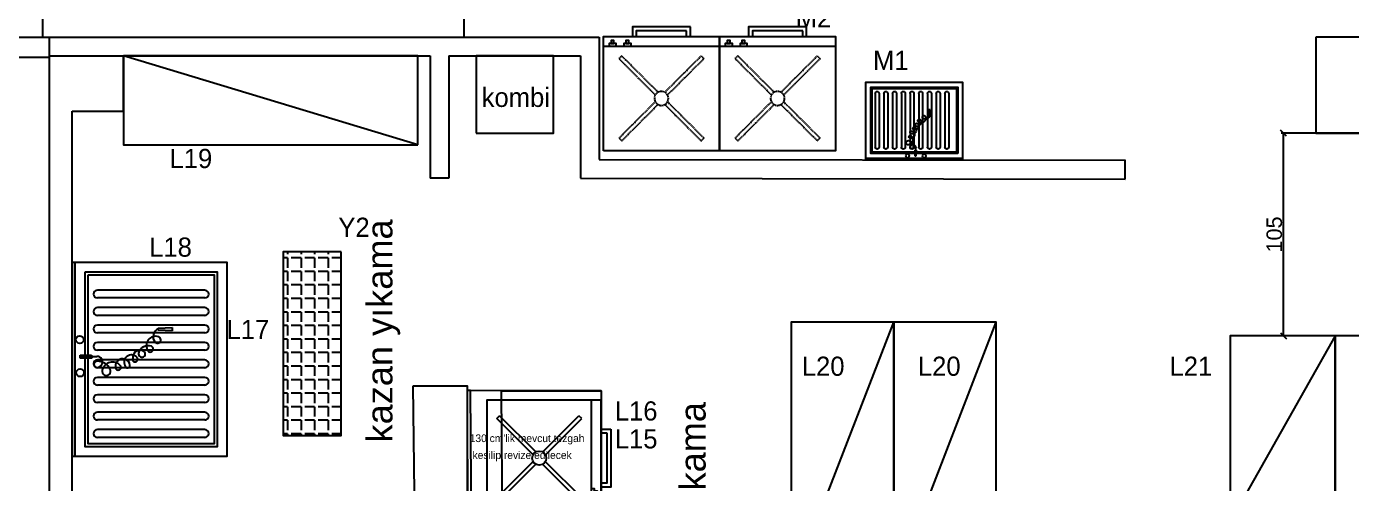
# Model space of a CAD drawing. Header units: millimetres. Extents: x -1066 to 22000, y -1118 to 1876.
# Drawn here: x 320 to 1005, y 1030 to 1266 of the extents above; entities that cross this region are included whole.
import ezdxf

# ---------------------------------------------------------------- set-up
doc = ezdxf.new("R2010")
doc.units = ezdxf.units.MM
doc.linetypes.add('DASHED', pattern=[0.75, 0.5, -0.25])
for name, color, linetype in [('-DWG_ANA', 7, 'Continuous'), ('DUVAR', 1, 'Continuous'), ('S2000-002 Çizgi', 7, 'Continuous')]:
    doc.layers.add(name, color=color, linetype=linetype)
doc.styles.get("Standard").update_dxf_attribs({"font": 'arial.ttf'})
doc.styles.add('TAKSİM', font='GOTHIC.TTF', dxfattribs={"height": 20})
doc.dimstyles.new('OLCU50', dxfattribs={"dimtxt": 8, "dimasz": 3, "dimexe": 1.25, "dimexo": 0.625, "dimtad": 1, "dimdec": 0, "dimtxsty": 'Standard', "dimblk": 'OBLIQUE', "dimcen": 2.5, "dimclrd": 256, "dimclre": 251, "dimclrt": 25, "dimadec": 0, "dimazin": 0, "dimtfac": 1, "dimtdec": 0, "dimtmove": 0, "dimatfit": 3, "dimldrblk": 'OBLIQUE', "dimfxl": 1, "dimarcsym": 0})

# ---------------------------------------------------------------- blocks, each defined once
blk = doc.blocks.new('_Oblique')
at = {"color": 0, "linetype": 'ByBlock', "lineweight": -2}
blk.add_line((-0.5, -0.5), (0.5, 0.5), dxfattribs=at)
blk = doc.blocks.new('*D36')
at = {"layer": 'Defpoints', "color": 0, "transparency": 16777216}
for p in [(969.66, 1210.78), (1009.37, 1210.78), (1009.37, 1106.11)]:
    blk.add_point(p, dxfattribs=at)
at = {"layer": 'DUVAR', "color": 251, "lineweight": -2, "transparency": 16777216}
for p, q in [((1008.74, 1210.78), (968.41, 1210.78)), ((1008.74, 1106.11), (968.41, 1106.11))]:
    blk.add_line(p, q, dxfattribs=at)
at = {"layer": 'DUVAR', "lineweight": -2, "transparency": 16777216}
blk.add_line((969.66, 1106.11), (969.66, 1210.78), dxfattribs=at)
at = {"layer": 'DUVAR', "lineweight": -2, "transparency": 16777216, "xscale": 3, "yscale": 3, "zscale": 3}
for p, rotation in [((969.66, 1210.78), 90), ((969.66, 1106.11), 270)]:
    blk.add_blockref('_Oblique', p, dxfattribs=dict(at, rotation=rotation))
at = {"layer": 'DUVAR', "color": 25, "transparency": 16777216, "insert": (964.95, 1158.45), "char_height": 8, "attachment_point": 5, "rotation": 90}
blk.add_mtext('105', dxfattribs=at)
blk = doc.blocks.new('A$C521B02A0')
at = {"layer": 'S2000-002 Çizgi'}
blk.add_line((6.65, 10), (10.64, 10), dxfattribs=at)
for points in [[(0, 64), (0, 10), (60, 10), (60, 64)], [(0, 64), (0, 5), (60, 5), (60, 64)], [(3, 10), (6.65, 10), (6.65, 8.54), (3, 8.54)], [(3.97, 8.54), (5.43, 8.54), (5.43, 7.08), (3.97, 7.08)], [(10.64, 10), (14.29, 10), (14.29, 8.54), (10.64, 8.54)], [(11.61, 8.54), (13.07, 8.54), (13.07, 7.08), (11.61, 7.08)], [(45, 0), (15, 0), (15, 5), (45, 5)], [(43, 2), (17, 2), (17, 5), (43, 5)]]:
    blk.add_lwpolyline(points, close=True, dxfattribs=at)
at = {"layer": 'S2000-002 Çizgi', "linetype": 'DASHED'}
for points in [[(8.08, 57.42), (9.49, 58.84)], [(8.08, 57.42), (26.83, 38.67)], [(9.49, 58.84), (28.24, 40.09)], [(31.86, 40.19), (50.51, 58.84)], [(33.27, 38.77), (51.92, 57.42)], [(50.51, 58.84), (51.92, 57.42)], [(26.73, 35.06), (8.08, 16.41)], [(33.17, 35.16), (51.92, 16.41)], [(28.14, 33.64), (9.49, 15)], [(31.76, 33.74), (50.51, 15)], [(9.49, 15), (8.08, 16.41)], [(50.51, 15), (51.92, 16.41)]]:
    blk.add_lwpolyline(points, dxfattribs=at)
blk.add_circle((30, 36.92), 3.63, dxfattribs=at)
blk = doc.blocks.new('A$C08CA4E2C')
at = {"layer": 'DUVAR'}
h = blk.add_hatch(color=256, dxfattribs=at)
h.paths.add_polyline_path([(38.2, 38.14, 0.025454), (38.72, 38.3, -0.278063), (35.82, 34.26), (35.62, 34.72, 0.265675)])
h.paths.add_polyline_path([(38.73, 38.84, -0.028094), (38.72, 38.3, -0.025454), (38.2, 38.14, 0.030609), (38.23, 38.67, 0.027259)])
h.paths.add_polyline_path([(38.73, 38.84, -0.027259), (38.23, 38.67, 0.171751), (37.28, 41.38), (37.28, 41.38), (37.28, 41.38, 1.347305), (35.45, 38.71, 0.147228), (38.23, 38.67, -0.030609), (38.2, 38.14, -0.138731), (35.3, 38.23, -1.347306), (37.67, 41.7, -0.162476)])
h.paths.add_polyline_path([(40.96, 45.94), (41.38, 46.21, -0.483116), (38.72, 38.3, 0.028094), (38.73, 38.84, 0.470681)])
for p, q in [((11.5, 90.31), (67, 90.31)), ((11.5, 86.31), (67, 86.31)), ((11.5, 81.31), (67, 81.31)), ((11.5, 77.31), (67, 77.31)), ((11.5, 72.31), (67, 72.31)), ((11.5, 68.31), (67, 68.31)), ((11.5, 63.31), (67, 63.31)), ((11.5, 59.31), (67, 59.31)), ((11.5, 54.31), (67, 54.31)), ((11.5, 50.31), (67, 50.31)), ((75.86, 48.54), (67.22, 48.45)), ((69.95, 49.38), (75.86, 49.44)), ((69.95, 49.38), (75.86, 49.44)), ((69.97, 47.83), (69.95, 49.38)), ((69.97, 47.83), (69.95, 49.38)), ((75.86, 49.44), (75.88, 47.89)), ((75.86, 49.44), (75.88, 47.89)), ((11.5, 45.31), (67, 45.31)), ((11.5, 41.31), (67, 41.31)), ((75.88, 47.89), (69.97, 47.83)), ((75.88, 47.89), (69.97, 47.83)), ((11.5, 36.31), (67, 36.31)), ((28.3, 35.35), (35.61, 35.02)), ((28.32, 33.48), (28.3, 35.35)), ((28.3, 35.35), (35.61, 35.02)), ((35.61, 35.02), (35.62, 33.96)), ((35.61, 35.02), (35.62, 33.96)), ((11.5, 32.31), (67, 32.31)), ((35.62, 33.96), (28.32, 33.48)), ((35.62, 33.96), (28.32, 33.48)), ((11.5, 27.31), (67, 27.31)), ((11.5, 23.31), (67, 23.31)), ((11.5, 18.31), (67, 18.31)), ((11.5, 14.31), (67, 14.31))]:
    blk.add_line(p, q, dxfattribs=at)
for points in [[(80, 0), (80, 100), (0, 100), (0, 0)], [(80, 0), (80, 100), (78.5, 100), (78.5, 0)], [(73.5, 5), (73.5, 95), (5, 95), (5, 5)], [(72, 6.5), (72, 93.5), (6.5, 93.5), (6.5, 6.5)]]:
    blk.add_lwpolyline(points, close=True, dxfattribs=at)
for centre in [(75.91, 56.95), (76.08, 39.8)]:
    blk.add_circle(centre, 1.99, dxfattribs=at)
for centre, radius, start, end in [((11.5, 88.31), 2, 90, 270), ((67, 88.31), 2, 270, 90), ((11.5, 79.31), 2, 90, 270), ((67, 79.31), 2, 270, 90), ((11.5, 70.31), 2, 90, 270), ((67, 70.31), 2, 270, 90), ((11.5, 61.31), 2, 90, 270), ((67, 61.31), 2, 270, 90), ((56.23, 54.11), 1.41, 15.05017, 224.2167), ((59.17, 56.98), 5.53, 224.2167, 344.23368), ((62.35, 56.08), 2.23, 344.23368, 207.96542), ((67.12, 58.61), 7.64, 207.96542, 270.56999), ((11.5, 52.31), 2, 90, 270), ((43.99, 47.17), 1.76, 346.88014, 213.19122), ((44.98, 49.07), 3.77, 229.32279, 3.98436), ((47.51, 49.94), 1.37, 333.67567, 220.88881), ((49.38, 51.55), 3.83, 220.88881, 37.59108), ((51.41, 53.12), 1.26, 37.59108, 188.32372), ((53.92, 53.49), 3.8, 188.32372, 15.05017), ((67.19, 51.31), 2.86, 90.56999, 270.56999), ((67, 52.31), 2, 270, 90), ((67.18, 52.57), 1.6, 270.56999, 90.56999), ((11.5, 43.31), 2, 90, 270), ((35.93, 39.91), 1.7, 38.755, 252.42053), ((36.88, 42.9), 4.83, 252.42053, 32.98966), ((39.64, 44.69), 1.54, 32.98966, 249.22572), ((40.86, 47.91), 4.98, 249.22572, 346.88014), ((67, 43.31), 2, 270, 90), ((11.5, 34.31), 2, 90, 270), ((33.89, 38.27), 4.31, 293.2467, 38.755), ((67, 34.31), 2, 270, 90), ((11.5, 25.31), 2, 90, 270), ((67, 25.31), 2, 270, 90), ((11.5, 16.31), 2, 90, 270), ((67, 16.31), 2, 270, 90)]:
    blk.add_arc(centre, radius, start, end, dxfattribs=at)
blk.add_solid([(69.95, 49.38), (69.97, 47.83), (75.86, 49.44), (75.88, 47.89)], dxfattribs=at)
blk = doc.blocks.new('A$C2CB21342')
at = {"layer": 'DUVAR', "rotation": 180}
blk.add_blockref('A$C08CA4E2C', (80, 100), dxfattribs=at)
blk = doc.blocks.new('A$C6B0C7D59')
at = {"layer": 'DUVAR'}
blk.add_line((6.64, 10), (10.64, 10), dxfattribs=at)
for points in [[(0, 64), (0, 10), (60, 10), (60, 64)], [(0, 64), (0, 5), (60, 5), (60, 64)], [(3, 10), (6.64, 10), (6.64, 8.54), (3, 8.54)], [(3.97, 8.54), (5.43, 8.54), (5.43, 7.08), (3.97, 7.08)], [(10.64, 10), (14.29, 10), (14.29, 8.54), (10.64, 8.54)], [(11.61, 8.54), (13.07, 8.54), (13.07, 7.08), (11.61, 7.08)], [(45, 0), (15, 0), (15, 5), (45, 5)], [(43, 2), (17, 2), (17, 5), (43, 5)]]:
    blk.add_lwpolyline(points, close=True, dxfattribs=at)
for points in [[(8.08, 57.42), (9.49, 58.84)], [(8.08, 57.42), (26.83, 38.67)], [(9.49, 58.84), (28.24, 40.09)], [(31.86, 40.19), (50.51, 58.84)], [(33.27, 38.77), (51.92, 57.42)], [(50.51, 58.84), (51.92, 57.42)], [(26.73, 35.06), (8.08, 16.41)], [(33.17, 35.16), (51.92, 16.41)], [(28.14, 33.64), (9.49, 15)], [(31.76, 33.74), (50.51, 15)], [(9.49, 15), (8.08, 16.41)], [(50.51, 15), (51.92, 16.41)]]:
    blk.add_lwpolyline(points, dxfattribs=at)
blk.add_circle((30, 36.92), 3.63, dxfattribs=at)

msp = doc.modelspace()

# ---------------------------------------------------------------- hatches: boundary and pattern name
at = {"layer": 'DUVAR'}
h = msp.add_hatch(dxfattribs=at)
h.set_pattern_fill('ANGLE', color=256, angle=540)
h.set_pattern_definition([(180, (-3896.503, -20.158), (1e-14, -6.985), [5.08, -1.905]), (270, (-3896.503, -20.158), (6.985, 9e-15), [5.08, -1.905])])
h.paths.add_polyline_path([(452.75, 1149.68), (482.75, 1149.68), (482.75, 1054.68), (452.75, 1054.68)])

# ---------------------------------------------------------------- linework, layer by layer
at = {"layer": '-DWG_ANA'}
msp.add_line((887.84, 1187.1), (887.84, 1196.88), dxfattribs=at)
for p, q in [((332.01, 1260.29), (332.01, 707.26)), ((332.01, 1260.29), (616.18, 1260.29)), ((616.18, 1260.29), (616.18, 1197.17)), ((986.41, 1260.29), (986.41, 1210.78)), ((1247.54, 1260.29), (986.41, 1260.29)), ((332.01, 1250.69), (528.82, 1250.69)), ((370.42, 1222.07), (370.42, 1250.69)), ((528.82, 1250.69), (528.82, 1187.54)), ((538.43, 1250.69), (538.43, 1187.54)), ((538.43, 1250.69), (606.57, 1250.69)), ((606.57, 1250.69), (606.57, 1187.54)), ((343.89, 759.85), (343.89, 1222.07)), ((343.89, 1222.07), (370.42, 1222.07)), ((986.41, 1210.78), (1038.22, 1210.78)), ((616.18, 1197.17), (888.08, 1196.88)), ((538.43, 1187.54), (528.82, 1187.54)), ((606.57, 1187.54), (887.84, 1187.1))]:
    msp.add_line(p, q)
for points in [[(328.57, 1260.29), (546.42, 1260.29), (546.42, 1751.66), (328.57, 1751.66)], [(-244.76, 1260.29), (332.01, 1260.29), (332.01, 1249.82), (-244.76, 1249.82)], [(996.37, 720.11), (1009.37, 720.11), (1009.37, 1106.11), (996.37, 1106.11)]]:
    msp.add_lwpolyline(points, close=True)
for points in [[(519.82, 1080.11), (522.44, 874.78), (522.44, 874.78), (522.44, 863.22), (522.44, 863.22), (522.44, 706.84), (1009.37, 707.26), (1009.37, 707.26)], [(999.72, 720.11), (999.72, 720.11), (548.13, 720.11), (548.13, 1080.11), (519.82, 1080.11)]]:
    msp.add_lwpolyline(points)
at = {"layer": 'DUVAR'}
for p, q in [((522.42, 1204.69), (370.42, 1250.69)), ((715.3, 976.19), (768.3, 1113.19)), ((768.3, 976.19), (821.3, 1113.19)), ((996.37, 1106.11), (942.2, 1010.43)), ((617.1, 1077.8), (547.98, 1077.84))]:
    msp.add_line(p, q, dxfattribs=at)
for points in [[(522.42, 1204.69), (522.42, 1250.69), (370.42, 1250.69), (370.42, 1204.69)], [(552.5, 1210.69), (592.5, 1210.69), (592.5, 1250.69), (552.5, 1250.69)], [(482.91, 1149.57), (452.91, 1149.57), (452.91, 1054.57), (482.91, 1054.57)], [(715.3, 976.19), (768.3, 976.19), (768.3, 1113.19), (715.3, 1113.19)], [(768.3, 976.19), (821.3, 976.19), (821.3, 1113.19), (768.3, 1113.19)], [(942.2, 1010.43), (996.37, 1010.43), (996.37, 1106.11), (942.2, 1106.11)], [(549.71, 1077.84), (547.98, 1077.84), (548.13, 1007.11), (550.13, 1007.11)], [(566.13, 1007.11), (565.7, 1077.67), (617.1, 1077.8), (617.13, 1007.11)]]:
    msp.add_lwpolyline(points, close=True, dxfattribs=at)

# ---------------------------------------------------------------- block references
at = {"xscale": -1, "rotation": 180}
msp.add_blockref('A$C521B02A0', (618.3, 1265.65), dxfattribs=at)
at = {"layer": 'DUVAR', "xscale": -0.5, "yscale": 0.5, "zscale": 0.5, "rotation": 90}
msp.add_blockref('A$C08CA4E2C', (803.91, 1237.04), dxfattribs=at)
at = {"layer": 'DUVAR'}
msp.add_blockref('A$C2CB21342', (343.89, 1043.98), dxfattribs=at)
at = {"layer": 'DUVAR', "rotation": 90}
msp.add_blockref('A$C6B0C7D59', (622.11, 1012.97), dxfattribs=at)
at = {"layer": 'S2000-002 Çizgi', "xscale": -1, "rotation": 180}
msp.add_blockref('A$C521B02A0', (678.3, 1265.65), dxfattribs=at)

# ---------------------------------------------------------------- texts
at = {"style": 'TAKSİM'}
for s, height, p in [('M2', 9.9, (717.62, 1265.35, 0)), ('M1', 9.9, (757.61, 1243.4, 0)), ('kombi', 9.9, (555.41, 1224.31, 0)), ('L19', 9.9, (394.15, 1192.75, 0)), ('Y2', 9.9, (481.38, 1157.23, 0)), ('L18', 9.9, (383.63, 1146.99, 0)), ('L17', 9.9, (423.6, 1104.46, 0)), ('L20', 9.9, (720.81, 1085.47, 0)), ('L20', 9.9, (780.78, 1085.47, 0)), ('L21', 9.9, (910.78, 1085.47, 0)), ('L16', 9.9, (624.19, 1062.38, 0)), ("130 cm'lik mevcut tezgah", 3.96, (549.25, 1051.25, 0)), ('L15', 9.9, (624.19, 1047.97, 0)), (' kesilip revize edilecek', 3.96, (549.25, 1042.55, 0))]:
    msp.add_text(s, height=height, dxfattribs=at).set_placement(p)
at = {"layer": 'DUVAR'}
for s, p in [('kazan yıkama', (509.33, 1051.06)), ('bulaşık yıkama', (671.13, 947.41))]:
    msp.add_text(s, height=13.365, rotation=90, dxfattribs=at).set_placement(p)

# ---------------------------------------------------------------- dimensions: what is measured, and where the dimension line sits
dim = msp.add_linear_dim(base=(969.66, 1210.78), p1=(1009.37, 1106.11), p2=(1009.37, 1210.78), angle=90, dimstyle='OLCU50', dxfattribs=at)
dim.commit()
dim.dimension.update_dxf_attribs({"geometry": '*D36', "text_midpoint": (964.95, 1158.45)})

doc.saveas('drawing.dxf')
